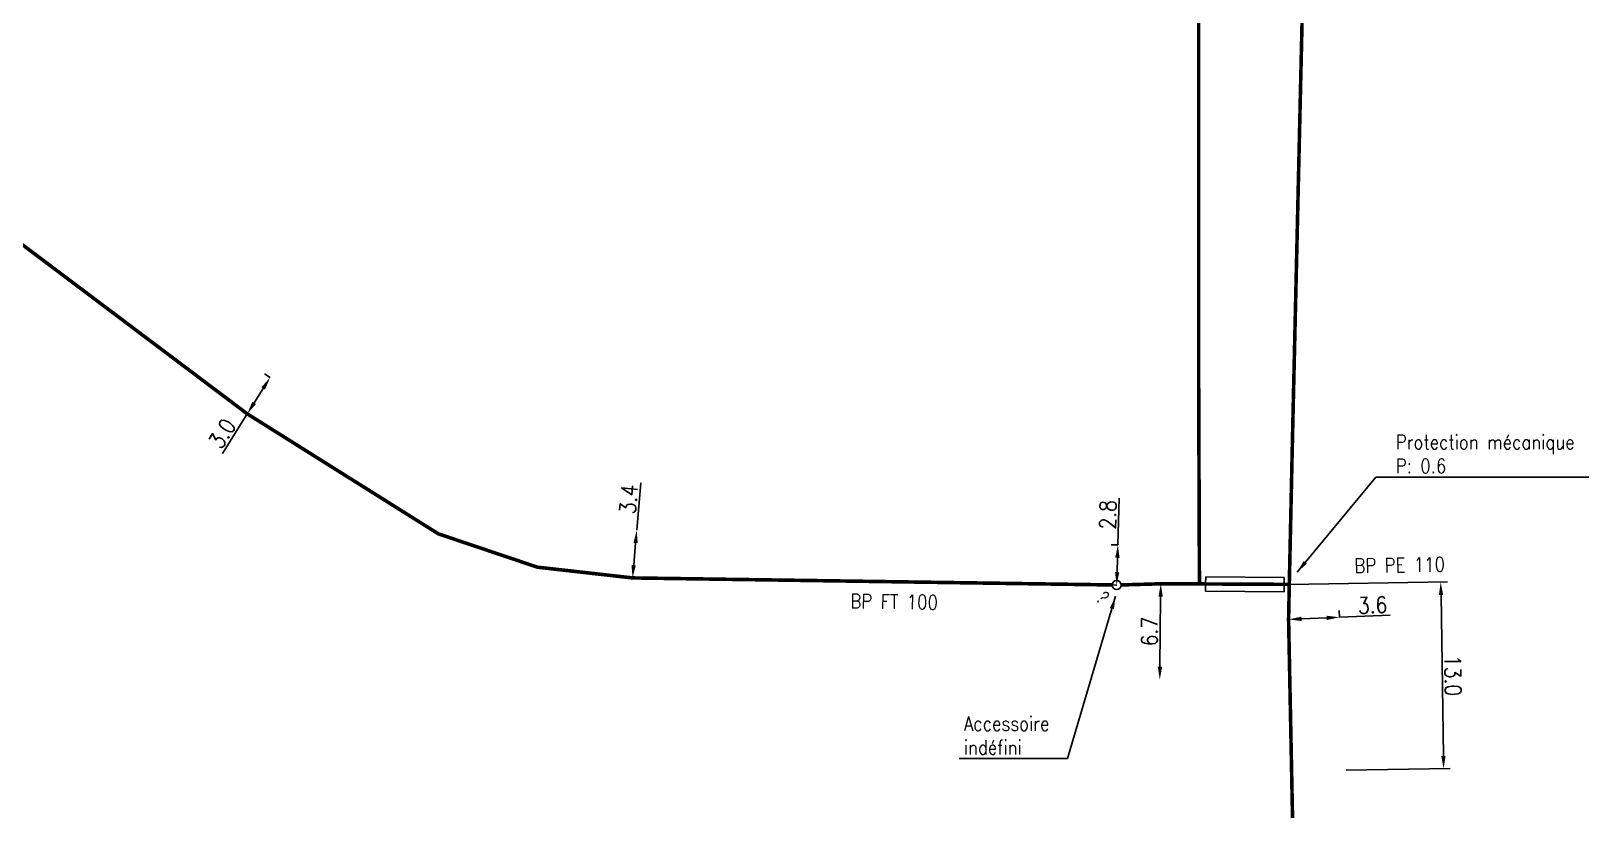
# Model space of a CAD drawing. Header units: millimetres. Extents: x 183997 to 185000, y 127999 to 129007.
# Drawn here: x 184864 to 184972.9, y 128132 to 128186.4 of the extents above; entities that cross this region are included whole.
import ezdxf
from ezdxf.enums import TextEntityAlignment as Align

# ---------------------------------------------------------------- set-up
doc = ezdxf.new("R2010")
doc.units = ezdxf.units.MM
doc.header["$PDMODE"] = 34
doc.linetypes.add('L_25_FT', pattern=[2000, 1000, 1000])
doc.linetypes.add('L_25_PE', pattern=[2000, 1000, 1000])
doc.layers.get('0').update_dxf_attribs({"linetype": 'CONTINUOUS'})
doc.layers.get('DEFPOINTS').update_dxf_attribs({"linetype": 'CONTINUOUS'})
for name, color, linetype in [('L_150', 1, 'CONTINUOUS'), ('L_420', 7, 'CONTINUOUS'), ('L_930', 7, 'CONTINUOUS')]:
    doc.layers.add(name, color=color, linetype=linetype)
doc.styles.add('G_ROMANS', font='ROMANS.SHX', dxfattribs={"width": 0.75})
doc.styles.get("Standard").update_dxf_attribs({"font": 'romans.shx', "width": 0.85})
doc.dimstyles.get("Standard").update_dxf_attribs({"dimtxt": 1.5, "dimasz": 1.2, "dimexe": 0.625, "dimexo": 0.625, "dimgap": 0.25, "dimtad": 1, "dimdec": 1, "dimzin": 0, "dimdsep": 46, "dimtxsty": 'Standard', "dimcen": -0.5, "dimadec": 0, "dimazin": 0, "dimtfac": 1, "dimtdec": 1, "dimtmove": 0, "dimatfit": 3, "dimfxl": 0, "dimtolj": 1, "dimtzin": 0, "dimarcsym": 0})

# ---------------------------------------------------------------- blocks, each defined once
blk = doc.blocks.new('L_300_15')
at = {"color": 0, "linetype": 'Continuous'}
blk.add_circle((0, 0), 1.56, dxfattribs=at)
at = {"color": 0, "linetype": 'Continuous', "style": 'G_ROMANS', "width": 0.75}
blk.add_text('?', height=4.69, dxfattribs=at).set_placement((0, -6.56), align=Align.MIDDLE_CENTER)
at = {"color": 0, "linetype": 'Continuous', "width": 0.75}
blk.add_attdef('TYP', text='', height=4.69, dxfattribs=at).set_placement((0, 5.78), align=Align.MIDDLE_CENTER)
at = {"color": 0, "linetype": 'Continuous', "width": 0.75, "flags": 1}
blk.add_attdef('NUM', text='', height=3.75, dxfattribs=at).set_placement((0, -3.75), align=Align.MIDDLE_CENTER)
at = {"color": 0, "linetype": 'Continuous', "width": 0.75, "flags": 3}
for tag, p in [('DEF_LEG', (0, -10.71)), ('DEF_COUP', (0, -13.21)), ('DEF_TYPE', (0, -15.71))]:
    blk.add_attdef(tag, text='', height=1.2, dxfattribs=at).set_placement(p, align=Align.MIDDLE)
blk = doc.blocks.new('*D727')
at = {"layer": 'DEFPOINTS', "color": 0, "linetype": 'Continuous', "transparency": 16777216}
for p in [(184939.98, 128150.53), (184939.98, 128150.53), (184939.9, 128147.73)]:
    blk.add_point(p, dxfattribs=at)
at = {"layer": 'L_930', "color": 0, "linetype": 'Continuous', "lineweight": -2, "transparency": 16777216}
for p, q in [((184939.98, 128150.53), (184940.07, 128153.81)), ((184939.98, 128150.53), (184939.51, 128150.54)), ((184939.93, 128148.63), (184939.95, 128149.63)), ((184939.9, 128147.73), (184939.43, 128147.74))]:
    blk.add_line(p, q, dxfattribs=at)
at = {"layer": 'L_930', "color": 0, "linetype": 'Continuous', "transparency": 16777216}
for points in [[(184939.8, 128149.64), (184940.1, 128149.63), (184939.98, 128150.53)], [(184939.78, 128148.64), (184940.08, 128148.63), (184939.9, 128147.73)]]:
    blk.add_solid(points, dxfattribs=at)
at = {"layer": 'L_930', "color": 0, "linetype": 'Continuous', "transparency": 16777216, "insert": (184939.28, 128152.64), "char_height": 1.125, "attachment_point": 5, "rotation": 88.4658}
blk.add_mtext('\\A1;2.8', dxfattribs=at)
blk = doc.blocks.new('*D728')
at = {"layer": 'DEFPOINTS', "color": 0, "linetype": 'Continuous', "transparency": 16777216}
for p in [(184880.75, 128162.23), (184880.75, 128162.23), (184879.15, 128159.69)]:
    blk.add_point(p, dxfattribs=at)
at = {"layer": 'L_150', "color": 0, "linetype": 'Continuous', "lineweight": -2, "transparency": 16777216}
for p, q in [((184880.75, 128162.23), (184880.35, 128162.48)), ((184880.27, 128161.47), (184879.63, 128160.45)), ((184879.15, 128159.69), (184877.41, 128156.92)), ((184879.15, 128159.69), (184878.75, 128159.94))]:
    blk.add_line(p, q, dxfattribs=at)
at = {"layer": 'L_150', "color": 0, "linetype": 'Continuous', "transparency": 16777216}
for points in [[(184880.14, 128161.55), (184880.39, 128161.39), (184880.75, 128162.23)], [(184879.5, 128160.53), (184879.76, 128160.38), (184879.15, 128159.69)]]:
    blk.add_solid(points, dxfattribs=at)
at = {"layer": 'L_150', "color": 0, "linetype": 'Continuous', "transparency": 16777216, "insert": (184877.4, 128158.32), "char_height": 1.125, "attachment_point": 5, "rotation": 57.8601}
blk.add_mtext('\\A1;3.0', dxfattribs=at)
blk = doc.blocks.new('*D1059')
at = {"layer": 'DEFPOINTS', "color": 0, "linetype": 'Continuous', "transparency": 16777216}
for p in [(184951.96, 128147.78), (184955.93, 128134.8), (184962.74, 128134.9)]:
    blk.add_point(p, dxfattribs=at)
at = {"layer": 'L_150', "color": 0, "linetype": 'Continuous', "lineweight": -2, "transparency": 16777216}
for p, q in [((184951.96, 128147.78), (184963.01, 128147.95)), ((184962.56, 128147.04), (184962.73, 128135.8)), ((184955.93, 128134.8), (184963.21, 128134.91))]:
    blk.add_line(p, q, dxfattribs=at)
at = {"layer": 'L_150', "color": 0, "linetype": 'Continuous', "transparency": 16777216}
for points in [[(184962.71, 128147.04), (184962.41, 128147.04), (184962.54, 128147.94)], [(184962.88, 128135.8), (184962.58, 128135.8), (184962.74, 128134.9)]]:
    blk.add_solid(points, dxfattribs=at)
at = {"layer": 'L_150', "color": 0, "linetype": 'Continuous', "transparency": 16777216, "insert": (184963.39, 128141.41), "char_height": 1.125, "attachment_point": 5, "rotation": 270.8617}
blk.add_mtext('\\A1;13.0', dxfattribs=at)
blk = doc.blocks.new('*D1060')
at = {"layer": 'DEFPOINTS', "color": 0, "linetype": 'Continuous', "transparency": 16777216}
for p in [(184955.47, 128145.48), (184955.47, 128145.48), (184951.91, 128145.33)]:
    blk.add_point(p, dxfattribs=at)
at = {"layer": 'L_150', "color": 0, "linetype": 'Continuous', "lineweight": -2, "transparency": 16777216}
for p, q in [((184951.91, 128145.33), (184951.89, 128145.8)), ((184952.81, 128145.37), (184954.57, 128145.44)), ((184955.47, 128145.48), (184955.45, 128145.95)), ((184955.47, 128145.48), (184959, 128145.64))]:
    blk.add_line(p, q, dxfattribs=at)
at = {"layer": 'L_150', "color": 0, "linetype": 'Continuous', "transparency": 16777216}
for points in [[(184952.8, 128145.52), (184952.82, 128145.22), (184951.91, 128145.33)], [(184954.56, 128145.59), (184954.58, 128145.29), (184955.47, 128145.48)]]:
    blk.add_solid(points, dxfattribs=at)
at = {"layer": 'L_150', "color": 0, "linetype": 'Continuous', "transparency": 16777216, "insert": (184957.78, 128146.33), "char_height": 1.125, "attachment_point": 5, "rotation": 2.4817}
blk.add_mtext('\\A1;3.6', dxfattribs=at)
blk = doc.blocks.new('*D1075')
at = {"layer": 'DEFPOINTS', "color": 0, "linetype": 'Continuous', "transparency": 16777216}
for p in [(184906.36, 128151.56), (184906.36, 128151.56), (184906.07, 128148.23)]:
    blk.add_point(p, dxfattribs=at)
at = {"layer": 'L_150', "color": 0, "linetype": 'Continuous', "lineweight": -2, "transparency": 16777216}
for p, q in [((184906.36, 128151.56), (184906.65, 128154.88)), ((184906.15, 128149.12), (184906.28, 128150.67))]:
    blk.add_line(p, q, dxfattribs=at)
at = {"layer": 'L_150', "color": 0, "linetype": 'Continuous', "transparency": 16777216}
for points in [[(184906.14, 128150.68), (184906.43, 128150.66), (184906.36, 128151.56)], [(184906, 128149.14), (184906.3, 128149.11), (184906.07, 128148.23)]]:
    blk.add_solid(points, dxfattribs=at)
at = {"layer": 'L_150', "color": 0, "linetype": 'Continuous', "transparency": 16777216, "insert": (184905.8, 128153.73), "char_height": 1.125, "attachment_point": 5, "rotation": 85.0023}
blk.add_mtext('\\A1;3.4', dxfattribs=at)
blk = doc.blocks.new('*D1087')
at = {"layer": 'DEFPOINTS', "color": 0, "linetype": 'Continuous', "transparency": 16777216}
for p in [(184942.98, 128147.82), (184942.91, 128141.12), (184942.91, 128141.12)]:
    blk.add_point(p, dxfattribs=at)
at = {"layer": 'L_150', "color": 0, "linetype": 'Continuous', "lineweight": -2, "transparency": 16777216}
blk.add_line((184942.97, 128146.92), (184942.92, 128142.02), dxfattribs=at)
at = {"layer": 'L_150', "color": 0, "linetype": 'Continuous', "transparency": 16777216}
for points in [[(184942.82, 128146.92), (184943.12, 128146.92), (184942.98, 128147.82)], [(184942.77, 128142.02), (184943.07, 128142.02), (184942.91, 128141.12)]]:
    blk.add_solid(points, dxfattribs=at)
at = {"layer": 'L_150', "color": 0, "linetype": 'Continuous', "transparency": 16777216, "insert": (184942.19, 128144.48), "char_height": 1.125, "attachment_point": 5, "rotation": 89.4536}
blk.add_mtext('\\A1;6.7', dxfattribs=at)

msp = doc.modelspace()

# ---------------------------------------------------------------- linework, layer by layer
at = {"layer": 'L_150', "linetype": 'L_25_FT', "const_width": 0.25, "flags": 128}
msp.add_lwpolyline([(184939.59, 128147.74), (184906.07, 128148.23), (184899.42, 128148.98), (184892.5, 128151.31), (184879.15, 128159.69), (184853.02, 128179.34), (184849.32, 128183.02), (184846.64, 128188.76), (184839.73, 128204.52), (184837.35, 128210.69), (184837.35, 128210.69), (184832.23, 128223.17), (184830.49, 128227.41), (184828.97, 128231.13), (184827.43, 128231.67)], dxfattribs=at)
at = {"layer": 'L_150', "linetype": 'L_25_PE', "const_width": 0.25, "flags": 128}
for points in [[(184946.53, 128230.8), (184946.57, 128231.13), (184946.92, 128231.11), (184946.22, 128224.02), (184945.62, 128208.22), (184945.62, 128199.42), (184945.63, 128181.23), (184945.63, 128161.48), (184945.68, 128147.81)], [(184844.63, 128091.7), (184846.37, 128090.96), (184846.37, 128090.96), (184846.37, 128090.96), (184846.37, 128090.96), (184856.57, 128086.46), (184856.57, 128086.46), (184862.57, 128083.91), (184888.17, 128073.01), (184916.7, 128060.94), (184918.62, 128060.17), (184919.31, 128059.94), (184920.01, 128059.78), (184920.81, 128059.66), (184921.77, 128059.55), (184922.98, 128059.55), (184924.45, 128059.66), (184926.27, 128060), (184927.99, 128060.45), (184929.33, 128060.89), (184930.75, 128061.45), (184932.74, 128062.26), (184934.18, 128063.14), (184935.28, 128063.9), (184937, 128065.24), (184938.12, 128066.25), (184939.48, 128067.64), (184941.04, 128069.54), (184942.25, 128071.41), (184943.24, 128073.41), (184943.88, 128076.09), (184944.23, 128078.58), (184944.47, 128080.25), (184944.53, 128086.95), (184953.21, 128086.96), (184953.23, 128093.06), (184952.67, 128105.39), (184952.48, 128116.67), (184951.91, 128145.33), (184951.96, 128147.78), (184952.19, 128158.35), (184953.22, 128203.08), (184953.67, 128216.45), (184954.17, 128223.74), (184954.17, 128223.74), (184954.31, 128228.78)], [(184951.96, 128147.78), (184951.96, 128147.78), (184945.68, 128147.81), (184942.98, 128147.82), (184940.22, 128147.74)]]:
    msp.add_lwpolyline(points, dxfattribs=at)
at = {"layer": 'L_420', "color": 7, "linetype": 'CONTINUOUS'}
for p, q in [((184946.12, 128148.31), (184946.11, 128147.81)), ((184946.11, 128147.31), (184946.11, 128147.81)), ((184946.12, 128148.31), (184951.61, 128148.25)), ((184951.61, 128148.25), (184951.6, 128147.75)), ((184951.6, 128147.25), (184951.6, 128147.75)), ((184946.11, 128147.31), (184951.6, 128147.25))]:
    msp.add_line(p, q, dxfattribs=at)

# ---------------------------------------------------------------- block references
at = {"layer": 'L_930', "ltscale": 0.5, "xscale": 0.2, "yscale": 0.2, "zscale": 0.2, "rotation": 311.2588966768935}
msp.add_blockref('L_300_15', (184939.9, 128147.73), dxfattribs=at)

# ---------------------------------------------------------------- texts
at = {"layer": 'L_150', "linetype": 'Continuous', "width": 0.85}
for s, rotation, p in [('BP PE 110', 0.8617, (184959.67, 128149.13)), ('BP FT 100', 359.1607, (184924.35, 128146.57))]:
    msp.add_text(s, height=1, rotation=rotation, dxfattribs=at).set_placement(p, align=Align.MIDDLE)
at = {"layer": 'L_420', "insert": (184959.4, 128155.55), "char_height": 1, "attachment_point": 7}
msp.add_mtext('Protection mécanique\\PP: 0.6', dxfattribs=at)
at = {"layer": 'L_930', "linetype": 'Continuous', "insert": (184929.22, 128135.89), "char_height": 1, "attachment_point": 7}
msp.add_mtext('Accessoire\\Pindéfini', dxfattribs=at)

# ---------------------------------------------------------------- dimensions: what is measured, and where the dimension line sits
at = {"layer": 'L_150', "linetype": 'Continuous'}
for base, p1, p2, angle, override, picture, middle in [((184880.75, 128162.23), (184879.15, 128159.69), (184880.75, 128162.23), 237.8601, {"dimscale": 0.75, "dimexo": 0}, '*D728', (184878.04, 128157.92)), ((184906.36, 128151.56), (184906.07, 128148.23), (184906.36, 128151.56), 265.0023, {"dimscale": 0.75}, '*D1075', (184906.55, 128153.67)), ((184962.74, 128134.9), (184951.96, 128147.78), (184955.93, 128134.8), 90.8617, {"dimscale": 0.75, "dimexo": 0}, '*D1059', (184962.64, 128141.4)), ((184955.47, 128145.48), (184951.91, 128145.33), (184955.47, 128145.48), 182.4817, {"dimscale": 0.75, "dimexo": 0}, '*D1060', (184957.82, 128145.58))]:
    dim = msp.add_linear_dim(base=base, p1=p1, p2=p2, angle=angle, dimstyle='Standard', override=override, dxfattribs=at)
    dim.commit()
    dim.dimension.update_dxf_attribs({"geometry": picture, "text_midpoint": middle, "dimtype": 160})
dim = msp.add_linear_dim(base=(184942.91, 128141.12), p1=(184942.98, 128147.82), p2=(184942.91, 128141.12), angle=89.4536, dimstyle='Standard', override={"dimscale": 0.75}, dxfattribs=at)
dim.commit()
dim.dimension.update_dxf_attribs({"geometry": '*D1087', "text_midpoint": (184942.19, 128144.48)})
at = {"layer": 'L_930', "linetype": 'Continuous'}
dim = msp.add_linear_dim(base=(184939.98, 128150.53), p1=(184939.9, 128147.73), p2=(184939.98, 128150.53), angle=268.4658, dimstyle='Standard', override={"dimscale": 0.75, "dimexo": 0}, dxfattribs=at)
dim.commit()
dim.dimension.update_dxf_attribs({"geometry": '*D727', "text_midpoint": (184940.03, 128152.62), "dimtype": 160})

# ---------------------------------------------------------------- leaders
at = {"layer": 'L_420', "annotation_type": 0, "has_hookline": 1, "hookline_direction": 0, "text_width": 13.8}
msp.add_leader([(184952.51, 128148.63), (184958, 128155.27), (184958.9, 128155.27)], dimstyle='Standard', override={"dimscale": 0.75, "dimgap": 0.25, "dimtad": 2}, dxfattribs=at)
at = {"layer": 'L_930', "linetype": 'Continuous', "annotation_type": 0, "has_hookline": 1, "hookline_direction": 1, "text_width": 6.48}
msp.add_leader([(184939.82, 128146.95), (184936.47, 128135.61), (184935.57, 128135.61)], dimstyle='Standard', override={"dimscale": 0.75, "dimgap": 0.25, "dimtad": 2}, dxfattribs=at)

doc.saveas('drawing.dxf')
